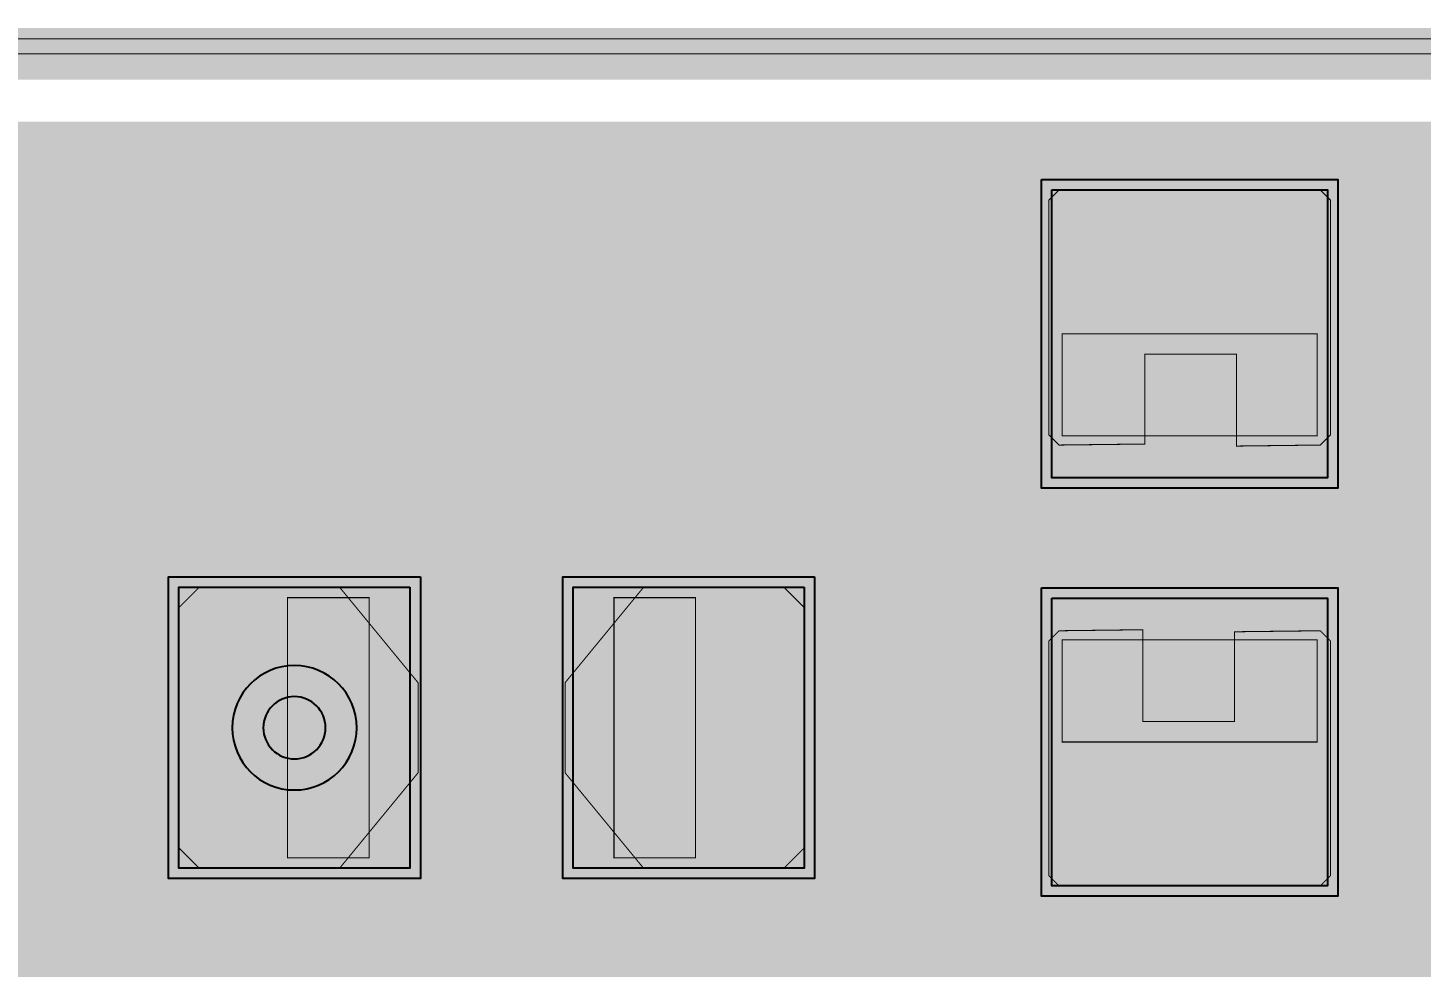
# Model space of a CAD drawing. Header units: millimetres. Extents: x 40 to 109, y -239.5 to -186.7.
# Drawn here: x 64.91 to 71.74, y -197.01 to -192.41 of the extents above; entities that cross this region are included whole.
import ezdxf

# ---------------------------------------------------------------- set-up
doc = ezdxf.new("R2010")
doc.units = ezdxf.units.MM
doc.header["$MEASUREMENT"] = 0
for name, color, linetype, true_color in [('Board-Outline-Layer', 7, 'Continuous', 0xff00ff), ('Bottom-Layer', 7, 'Continuous', 0x0000ff), ('Bottom-Silkscreen-Layer', 7, 'Continuous', 0x66cc33), ('Component-Marking-Layer', 7, 'Continuous', 0x66ffcc), ('Component-Shape-Layer', 7, 'Continuous', 0x00cccc), ('Hole-Layer', 7, 'Continuous', 0x222222), ('Multi-Layer', 7, 'Continuous', 0xc0c0c0), ('Pin-Soldering-Layer', 7, 'Continuous', 0xcc9999), ('Top-Layer', 7, 'Continuous', 0xff0000), ('Top-Paste-Mask-Layer', 7, 'Continuous', 0x808080), ('Top-Silkscreen-Layer', 7, 'Continuous', 0xffcc00), ('Top-Solder-Mask-Layer', 7, 'Continuous', 0x800080)]:
    doc.layers.add(name, color=color, linetype=linetype, true_color=true_color)

msp = doc.modelspace()

# ---------------------------------------------------------------- hatches: boundary and pattern name
at = {"layer": 'Bottom-Layer'}
for points in [[(78.3696, -237.8943), (70.7287, -237.8943), (70.9732, -237.6804), (71.1322, -237.397), (71.1872, -237.0767), (71.1872, -236.4767), (71.0924, -236.061), (70.8265, -235.7276), (70.4423, -235.5426), (70.0159, -235.5426), (69.6317, -235.7276), (69.3659, -236.061), (69.271, -236.4767), (69.271, -237.0767), (69.3261, -237.397), (69.485, -237.6804), (69.7295, -237.8943), (42.6721, -237.8943), (42.1074, -237.82), (41.5812, -237.602), (41.1293, -237.2553), (40.7825, -236.8034), (40.5646, -236.2772), (40.4902, -235.7125), (40.4902, -195.0724), (40.5646, -194.5077), (40.7825, -193.9815), (41.1293, -193.5296), (41.5812, -193.1828), (42.1074, -192.9649), (42.6721, -192.8905), (106.2992, -192.8905), (106.8639, -192.9649), (107.3901, -193.1828), (107.842, -193.5296), (108.1888, -193.9815), (108.4067, -194.5077), (108.4811, -195.0724), (108.4811, -217.4266), (104.2734, -217.4266), (104.1363, -217.4538), (104.0201, -217.5315), (103.1894, -218.3622), (103.1117, -218.4784), (103.0845, -218.6154), (103.0845, -224.6154), (103.1117, -224.7525), (103.1894, -224.8687), (104.1264, -225.8057), (104.2426, -225.8833), (104.3796, -225.9106), (108.4576, -225.9106), (108.4811, -235.7125), (108.4067, -236.2772), (108.1888, -236.8034), (107.842, -237.2553), (107.3901, -237.602), (106.8639, -237.82), (106.2992, -237.8943), (79.3687, -237.8943), (79.6133, -237.6804), (79.7722, -237.397), (79.8273, -237.0767), (79.8273, -236.4767), (79.7324, -236.061), (79.4666, -235.7276), (79.0824, -235.5426), (78.656, -235.5426), (78.2718, -235.7276), (78.0059, -236.061), (77.911, -236.4767), (77.911, -237.0767), (77.9661, -237.397), (78.1251, -237.6804)], [(99.2969, -205.1465), (99.2443, -205.4673), (99.3505, -205.7745), (99.5899, -205.9944), (99.9051, -206.0741), (100.2202, -205.9944), (100.4597, -205.7745), (100.5658, -205.4673), (100.5132, -205.1465), (100.5132, -203.5164), (100.5682, -203.2519), (100.5132, -202.9875), (100.5132, -202.2673), (100.4669, -202.0346), (100.3351, -201.8373), (92.3782, -193.8804), (92.1809, -193.7485), (91.9482, -193.7022), (64.2515, -193.7022), (64.0188, -193.7485), (63.8215, -193.8804), (62.4058, -195.2961), (61.9061, -195.2961), (61.5853, -195.2435), (61.2781, -195.3497), (61.0582, -195.5891), (60.9785, -195.9043), (61.0582, -196.2194), (61.2781, -196.4588), (61.5853, -196.565), (61.9061, -196.5124), (63.6001, -196.5124), (63.8703, -196.6325), (64.166, -196.6232), (64.4281, -196.4862), (64.6047, -196.2489), (64.6605, -195.9584), (64.5844, -195.6726), (64.3917, -195.4483), (64.1206, -195.33), (64.1098, -195.3264), (64.099, -195.323), (64.5034, -194.9185), (91.6963, -194.9185), (99.2969, -202.5192), (99.2969, -202.9875), (99.2419, -203.2519), (99.2969, -203.5164)], [(65.5538, -195.8344), (65.6426, -196.166), (65.8853, -196.4087), (66.2169, -196.4975), (66.5485, -196.4087), (66.7912, -196.166), (66.8801, -195.8344), (66.7912, -195.5028), (66.5485, -195.2601), (66.2169, -195.1712), (65.8853, -195.2601), (65.6426, -195.5028)]]:
    msp.add_hatch(color=256, dxfattribs=at).paths.add_polyline_path(points)
at = {"layer": 'Component-Marking-Layer'}
for points in [[(69.9194, -193.9043, 1), (70.0393, -193.9043, 1)], [(69.9194, -193.9043, 1), (70.0393, -193.9043, 1)], [(68.1231, -195.197, 1), (68.2431, -195.197, 1)], [(68.1231, -195.197, 1), (68.2431, -195.197, 1)]]:
    msp.add_hatch(color=256, dxfattribs=at).paths.add_polyline_path(points)
at = {"layer": 'Pin-Soldering-Layer'}
for points in [[(69.9795, -193.9043), (71.2294, -193.9043), (71.2294, -194.4043), (69.9795, -194.4043)], [(69.9795, -193.9043), (71.2294, -193.9043), (71.2294, -194.4043), (69.9795, -194.4043)], [(66.1831, -195.197), (66.1831, -196.4719), (66.5831, -196.4719), (66.5831, -195.197)], [(66.1831, -195.197), (66.1831, -196.4719), (66.5831, -196.4719), (66.5831, -195.197)], [(68.1831, -195.197), (68.1831, -196.4719), (67.7831, -196.4719), (67.7831, -195.197)], [(68.1831, -195.197), (68.1831, -196.4719), (67.7831, -196.4719), (67.7831, -195.197)], [(71.2294, -195.9043), (69.9795, -195.9043), (69.9795, -195.4043), (71.2294, -195.4043)], [(71.2294, -195.9043), (69.9795, -195.9043), (69.9795, -195.4043), (71.2294, -195.4043)]]:
    msp.add_hatch(color=256, dxfattribs=at).paths.add_polyline_path(points)
at = {"layer": 'Top-Layer'}
for points in [[(64.961, -193.1993), (64.9137, -193.0214), (64.7844, -192.8905), (69.7479, -192.8905), (69.6186, -193.0214), (69.5713, -193.1993), (69.5713, -194.6093), (69.6124, -194.7759), (69.7264, -194.9043), (69.6124, -195.0326), (69.5713, -195.1993), (69.5713, -195.3493), (69.0738, -195.3493), (69.0738, -195.1459), (69.0258, -194.9668), (68.8947, -194.8357), (68.7156, -194.7877), (67.5831, -194.7877), (67.404, -194.8357), (67.2729, -194.9668), (67.2249, -195.1459), (67.2249, -196.5229), (67.234, -196.603), (67.2607, -196.679), (67.1055, -196.679), (67.1323, -196.603), (67.1413, -196.5229), (67.1413, -195.1459), (67.0933, -194.9668), (66.9623, -194.8357), (66.7832, -194.7877), (65.6506, -194.7877), (65.4716, -194.8357), (65.3405, -194.9668), (65.2925, -195.1459), (65.2925, -195.3493), (64.961, -195.3493), (64.961, -195.1993), (64.9199, -195.0326), (64.806, -194.9043), (64.9199, -194.7759), (64.961, -194.6093)], [(71.6376, -193.1993), (71.5903, -193.0214), (71.461, -192.8905), (91.7474, -192.8905), (91.6695, -193.0068), (91.6422, -193.1441), (91.6422, -194.2766), (91.6902, -194.4557), (91.8213, -194.5868), (92.0003, -194.6348), (92.8918, -194.6348), (92.7406, -194.7859), (92.0003, -194.7859), (91.765, -194.8741), (91.6455, -195.0953), (91.5176, -195.0953), (91.5011, -195.0175), (91.4679, -194.9454), (91.5063, -194.8564), (91.5194, -194.7604), (91.5194, -193.8604), (91.4714, -193.6813), (91.3403, -193.5502), (91.1612, -193.5022), (89.6612, -193.5022), (89.4822, -193.5502), (89.3511, -193.6813), (89.3031, -193.8604), (89.3031, -194.7604), (89.3162, -194.8564), (89.3546, -194.9454), (89.3162, -195.0344), (89.3031, -195.1304), (89.3031, -196.0304), (89.3162, -196.1264), (89.3546, -196.2154), (89.3162, -196.3044), (89.3031, -196.4004), (89.3031, -197.3004), (89.3162, -197.3964), (89.3546, -197.4854), (89.3162, -197.5744), (89.3031, -197.6704), (89.3031, -198.5704), (89.3162, -198.6664), (89.3546, -198.7554), (89.3162, -198.8444), (89.3031, -198.9404), (89.3031, -199.8404), (89.3162, -199.9364), (89.3546, -200.0254), (89.3213, -200.0976), (89.3048, -200.1753), (88.9713, -200.1753), (88.7062, -200.0242), (88.4016, -200.0078), (88.1219, -200.1295), (87.9262, -200.3635), (87.856, -200.6604), (87.9262, -200.9573), (88.1219, -201.1913), (88.4016, -201.313), (88.7062, -201.2966), (88.9713, -201.1455), (89.3048, -201.1455), (89.3213, -201.2232), (89.3546, -201.2954), (89.3162, -201.3844), (89.3031, -201.4804), (89.3031, -202.3804), (89.3162, -202.4764), (89.3546, -202.5654), (89.3213, -202.6376), (89.3048, -202.7153), (88.9713, -202.7153), (88.7153, -202.5669), (88.4203, -202.5447), (88.145, -202.6529), (87.9441, -202.8702), (87.8577, -203.1531), (87.903, -203.4455), (88.0709, -203.6891), (88.328, -203.8354), (88.0827, -203.9712), (87.9153, -204.1963), (87.856, -204.4704), (87.9153, -204.7445), (88.0827, -204.9696), (88.328, -205.1054), (88.0827, -205.2412), (87.9153, -205.4663), (87.856, -205.7404), (87.9153, -206.0145), (88.0827, -206.2396), (88.328, -206.3754), (88.0827, -206.5112), (87.9153, -206.7363), (87.856, -207.0104), (87.9153, -207.2845), (88.0827, -207.5096), (88.328, -207.6454), (88.0827, -207.7812), (87.9153, -208.0063), (87.856, -208.2804), (87.9153, -208.5545), (88.0827, -208.7796), (88.328, -208.9154), (88.0709, -209.0617), (87.903, -209.3053), (87.8577, -209.5977), (87.9441, -209.8806), (88.145, -210.0979), (88.4203, -210.2061), (88.7153, -210.1839), (88.9713, -210.0356), (89.3048, -210.0356), (89.3213, -210.1133), (89.3546, -210.1854), (89.3162, -210.2744), (89.3031, -210.3704), (89.3031, -211.2704), (89.3511, -211.4495), (89.4822, -211.5806), (89.6612, -211.6286), (90.5333, -211.6286), (90.8151, -211.9104), (90.8151, -214.0803), (90.5446, -214.0803), (90.5727, -213.7747), (90.4602, -213.4892), (90.2313, -213.2849), (89.9349, -213.2055), (78.7679, -202.0386), (79.3063, -202.0386), (79.4256, -202.0181), (79.5312, -201.9591), (79.6369, -202.0181), (79.7562, -202.0386), (80.5562, -202.0386), (80.6755, -202.0181), (80.7812, -201.9591), (80.8868, -202.0181), (81.0061, -202.0386), (81.8061, -202.0386), (81.9852, -201.9906), (82.1163, -201.8595), (82.1643, -201.6804), (82.1643, -200.8804), (82.1438, -200.7611), (82.0848, -200.6554), (82.1438, -200.5498), (82.1643, -200.4305), (82.1643, -199.6305), (82.1438, -199.5112), (82.0848, -199.4055), (82.1438, -199.2998), (82.1643, -199.1805), (82.1643, -198.3805), (82.1163, -198.2015), (81.9852, -198.0704), (81.8061, -198.0224), (81.0061, -198.0224), (80.8868, -198.0429), (80.7812, -198.1019), (80.6755, -198.0429), (80.5562, -198.0224), (79.7562, -198.0224), (79.6369, -198.0429), (79.5312, -198.1019), (79.4256, -198.0429), (79.3063, -198.0224), (78.5063, -198.0224), (78.3272, -198.0704), (78.1961, -198.2015), (78.1481, -198.3805), (78.1481, -199.1805), (78.1686, -199.2998), (78.2276, -199.4055), (78.1686, -199.5112), (78.1481, -199.6305), (78.1481, -200.4305), (78.1686, -200.5498), (78.2276, -200.6554), (78.1686, -200.7611), (78.1481, -200.8804), (78.1481, -201.4188), (74.5067, -197.7773), (74.3493, -197.6722), (74.1636, -197.6353), (74.0175, -197.6353), (74.001, -197.5575), (73.9678, -197.4854), (74.0061, -197.3964), (74.0192, -197.3004), (74.0192, -196.4004), (74.0061, -196.3044), (73.9678, -196.2154), (74.0061, -196.1264), (74.0192, -196.0304), (74.0192, -195.1304), (74.0061, -195.0344), (73.9678, -194.9454), (74.0061, -194.8564), (74.0192, -194.7604), (74.0192, -193.8604), (73.9713, -193.6813), (73.8402, -193.5502), (73.6611, -193.5022), (72.1611, -193.5022), (71.982, -193.5502), (71.8509, -193.6813), (71.803, -193.8604), (71.803, -194.7604), (71.8161, -194.8564), (71.8544, -194.9454), (71.8161, -195.0344), (71.803, -195.1304), (71.803, -195.4191), (71.6376, -195.4191), (71.6376, -195.1993), (71.5965, -195.0326), (71.4825, -194.9043), (71.5965, -194.7759), (71.6376, -194.6093)], [(69.9294, -193.1993), (71.2795, -193.1993), (71.2795, -194.6093), (69.9294, -194.6093)], [(66.7832, -195.1459), (66.7832, -196.5229), (65.6506, -196.5229), (65.6506, -195.1459)], [(68.7156, -195.1459), (68.7156, -196.5229), (67.5831, -196.5229), (67.5831, -195.1459)], [(69.9294, -195.1993), (71.2795, -195.1993), (71.2795, -196.6093), (69.9294, -196.6093)]]:
    msp.add_hatch(color=256, dxfattribs=at).paths.add_polyline_path(points)
at = {"layer": 'Top-Paste-Mask-Layer'}
for points in [[(69.9644, -193.1993), (71.2444, -193.1993), (71.2944, -193.2493), (71.2944, -194.3993), (71.2444, -194.4493), (70.8344, -194.4543), (70.8344, -194.0043), (70.3844, -194.0043), (70.3844, -194.4443), (69.9644, -194.4493), (69.9144, -194.3993), (69.9144, -193.2493)], [(69.9644, -193.1993), (71.2444, -193.1993), (71.2944, -193.2493), (71.2944, -194.3993), (71.2444, -194.4493), (70.8344, -194.4543), (70.8344, -194.0043), (70.3844, -194.0043), (70.3844, -194.4443), (69.9644, -194.4493), (69.9144, -194.3993), (69.9144, -193.2493)], [(66.8231, -195.6141), (66.8231, -196.0548), (66.4381, -196.5229), (65.7506, -196.5229), (65.6506, -196.4229), (65.6506, -195.2459), (65.7506, -195.1459), (66.4381, -195.1459)], [(66.8231, -195.6141), (66.8231, -196.0548), (66.4381, -196.5229), (65.7506, -196.5229), (65.6506, -196.4229), (65.6506, -195.2459), (65.7506, -195.1459), (66.4381, -195.1459)], [(67.5431, -195.6141), (67.5431, -196.0548), (67.9282, -196.5229), (68.6157, -196.5229), (68.7157, -196.4229), (68.7157, -195.2459), (68.6157, -195.1459), (67.9282, -195.1459)], [(67.5431, -195.6141), (67.5431, -196.0548), (67.9282, -196.5229), (68.6157, -196.5229), (68.7157, -196.4229), (68.7157, -195.2459), (68.6157, -195.1459), (67.9282, -195.1459)], [(71.2445, -196.6092), (69.9645, -196.6092), (69.9145, -196.5592), (69.9145, -195.4092), (69.9645, -195.3592), (70.3745, -195.3542), (70.3745, -195.8042), (70.8245, -195.8042), (70.8245, -195.3642), (71.2445, -195.3592), (71.2945, -195.4092), (71.2945, -196.5592)], [(71.2445, -196.6092), (69.9645, -196.6092), (69.9145, -196.5592), (69.9145, -195.4092), (69.9645, -195.3592), (70.3745, -195.3542), (70.3745, -195.8042), (70.8245, -195.8042), (70.8245, -195.3642), (71.2445, -195.3592), (71.2945, -195.4092), (71.2945, -196.5592)]]:
    msp.add_hatch(color=256, dxfattribs=at).paths.add_polyline_path(points)
at = {"layer": 'Top-Solder-Mask-Layer'}
for points in [[(69.8786, -193.1485), (71.3303, -193.1485), (71.3303, -194.6601), (69.8786, -194.6601)], [(66.834, -195.0951), (66.834, -196.5737), (65.5998, -196.5737), (65.5998, -195.0951)], [(68.7664, -195.0951), (68.7664, -196.5737), (67.5323, -196.5737), (67.5323, -195.0951)], [(69.8786, -195.1485), (71.3303, -195.1485), (71.3303, -196.6601), (69.8786, -196.6601)]]:
    msp.add_hatch(color=256, dxfattribs=at).paths.add_polyline_path(points)

# ---------------------------------------------------------------- linework, layer by layer
at = {"layer": 'Board-Outline-Layer', "const_width": 0.254}
msp.add_lwpolyline([(108.8148, -225.5525), (108.8392, -235.7125, -0.414), (106.2992, -238.2525), (42.6721, -238.2525, -0.414), (40.1321, -235.7125), (40.1321, -195.0724, -0.414), (42.6721, -192.5324), (106.2992, -192.5324, -0.414), (108.8392, -195.0724), (108.8392, -217.7847), (104.2734, -217.7847), (103.4426, -218.6154), (103.4426, -224.6154), (104.3796, -225.5525)], format="xyb", close=True, dxfattribs=at)
at = {"layer": 'Bottom-Layer', "const_width": 0.00508}
msp.add_lwpolyline([(108.8783, -225.5525), (108.9027, -235.7125, -0.414), (106.3627, -238.2525), (42.7356, -238.2525, -0.414), (40.1956, -235.7125), (40.1956, -195.0724, -0.414), (42.7356, -192.5324), (106.3627, -192.5324, -0.414), (108.9027, -195.0724), (108.9027, -217.7847), (104.3369, -217.7847), (103.5061, -218.6154), (103.5061, -224.6154), (104.4431, -225.5525)], format="xyb", close=True, dxfattribs=at)
at = {"layer": 'Bottom-Layer'}
for points, const_width in [([(40.4902, -235.7125), (40.4902, -195.0724), (40.5646, -194.5077), (40.7825, -193.9815), (41.1293, -193.5296), (41.5812, -193.1828), (42.1074, -192.9649), (42.6721, -192.8905), (106.2992, -192.8905)], 0.0508), ([(91.9482, -193.7022), (64.2515, -193.7022)], 0.0508), ([(91.9482, -194.3104), (64.2515, -194.3104)], 0.5), ([(64.5034, -194.9185), (91.6963, -194.9185)], 0.0508)]:
    msp.add_lwpolyline(points, dxfattribs=dict(at, const_width=const_width))
at = {"layer": 'Bottom-Layer', "const_width": 0.0508}
msp.add_lwpolyline([(65.5538, -195.8344), (65.6426, -196.166), (65.8853, -196.4087), (66.2169, -196.4975), (66.5485, -196.4087), (66.7912, -196.166), (66.8801, -195.8344), (66.7912, -195.5028), (66.5485, -195.2601), (66.2169, -195.1712), (65.8853, -195.2601), (65.6426, -195.5028)], close=True, dxfattribs=at)
at = {"layer": 'Bottom-Silkscreen-Layer', "const_width": 0.254}
for points in [[(63.6968, -195.0245), (66.5571, -195.0245)], [(63.6968, -195.0245), (66.5571, -195.0245)], [(66.5571, -195.0245), (66.5571, -198.0933)], [(66.5571, -195.0245), (66.5571, -198.0933)]]:
    msp.add_lwpolyline(points, dxfattribs=at)
at = {"layer": 'Component-Marking-Layer', "const_width": 0.129}
msp.add_lwpolyline([(69.9194, -193.9043, 1), (70.0393, -193.9043, 1)], format="xyb", close=True, dxfattribs=at)
msp.add_lwpolyline([(69.9194, -193.9043, 1), (70.0393, -193.9043, 1)], format="xyb", close=True, dxfattribs=at)
msp.add_lwpolyline([(68.1231, -195.197, 1), (68.2431, -195.197), (68.2431, -195.197, 1), (68.1231, -195.197)], format="xyb", dxfattribs=at)
msp.add_lwpolyline([(68.1231, -195.197, 1), (68.2431, -195.197), (68.2431, -195.197, 1), (68.1231, -195.197)], format="xyb", dxfattribs=at)
at = {"layer": 'Component-Shape-Layer', "const_width": 0.0508}
for points in [[(69.9795, -193.9043), (71.2294, -193.9043), (71.2294, -195.9043), (69.9795, -195.9043)], [(69.9795, -193.9043), (71.2294, -193.9043), (71.2294, -195.9043), (69.9795, -195.9043)], [(51.8021, -195.8144), (60.5921, -195.8144), (63.6968, -195.0245), (66.5571, -195.0245), (66.5571, -209.5245), (65.001, -209.5245), (51.7921, -209.5245), (51.7921, -208.0432)], [(51.8021, -195.8144), (60.5921, -195.8144), (63.6968, -195.0245), (66.5571, -195.0245), (66.5571, -209.5245), (65.001, -209.5245), (51.7921, -209.5245), (51.7921, -208.0432)], [(68.1831, -195.197), (68.1831, -196.4719), (66.1831, -196.4719), (66.1831, -195.197)], [(68.1831, -195.197), (68.1831, -196.4719), (66.1831, -196.4719), (66.1831, -195.197)]]:
    msp.add_lwpolyline(points, close=True, dxfattribs=at)
at = {"layer": 'Hole-Layer'}
msp.add_lwpolyline([(66.0644, -195.8344, 1), (66.3694, -195.8344, 1)], format="xyb", close=True, dxfattribs=at)
at = {"layer": 'Multi-Layer'}
msp.add_lwpolyline([(65.9119, -195.8344, 1), (66.5219, -195.8344), (66.5219, -195.8344, 1), (65.9119, -195.8344)], format="xyb", dxfattribs=at)
at = {"layer": 'Pin-Soldering-Layer', "const_width": 0.00508}
for points in [[(69.9795, -193.9043), (71.2294, -193.9043), (71.2294, -194.4043), (69.9795, -194.4043)], [(69.9795, -193.9043), (71.2294, -193.9043), (71.2294, -194.4043), (69.9795, -194.4043)], [(66.1831, -195.197), (66.1831, -196.4719), (66.5831, -196.4719), (66.5831, -195.197)], [(66.1831, -195.197), (66.1831, -196.4719), (66.5831, -196.4719), (66.5831, -195.197)], [(68.1831, -195.197), (68.1831, -196.4719), (67.7831, -196.4719), (67.7831, -195.197)], [(68.1831, -195.197), (68.1831, -196.4719), (67.7831, -196.4719), (67.7831, -195.197)], [(71.2294, -195.9043), (69.9795, -195.9043), (69.9795, -195.4043), (71.2294, -195.4043)], [(71.2294, -195.9043), (69.9795, -195.9043), (69.9795, -195.4043), (71.2294, -195.4043)]]:
    msp.add_lwpolyline(points, close=True, dxfattribs=at)
at = {"layer": 'Top-Layer', "const_width": 0.00508}
msp.add_lwpolyline([(108.7794, -225.479), (108.8038, -235.639, -0.414), (106.2638, -238.179), (42.6367, -238.179, -0.414), (40.0967, -235.639), (40.0967, -194.9989, -0.414), (42.6367, -192.4589), (106.2638, -192.4589, -0.414), (108.8038, -194.9989), (108.8038, -217.7112), (104.2379, -217.7112), (103.4072, -218.5419), (103.4072, -224.5419), (104.3442, -225.479)], format="xyb", close=True, dxfattribs=at)
at = {"layer": 'Top-Layer', "const_width": 0.0508}
msp.add_lwpolyline([(64.961, -193.1993), (64.9137, -193.0214), (64.7844, -192.8905), (69.7479, -192.8905), (69.6186, -193.0214), (69.5713, -193.1993), (69.5713, -194.6093), (69.6124, -194.7759), (69.7264, -194.9043), (69.6124, -195.0326), (69.5713, -195.1993), (69.5713, -195.3493), (69.0738, -195.3493), (69.0738, -195.1459), (69.0258, -194.9668), (68.8947, -194.8357), (68.7156, -194.7877), (67.5831, -194.7877), (67.404, -194.8357), (67.2729, -194.9668), (67.2249, -195.1459), (67.2249, -196.5229), (67.234, -196.603), (67.2607, -196.679), (67.1055, -196.679), (67.1323, -196.603), (67.1413, -196.5229), (67.1413, -195.1459), (67.0933, -194.9668), (66.9623, -194.8357), (66.7832, -194.7877), (65.6506, -194.7877), (65.4716, -194.8357), (65.3405, -194.9668), (65.2925, -195.1459), (65.2925, -195.3493), (64.961, -195.3493), (64.961, -195.1993), (64.9199, -195.0326), (64.806, -194.9043), (64.9199, -194.7759), (64.961, -194.6093)], close=True, dxfattribs=at)
at = {"layer": 'Top-Layer'}
for points, const_width in [([(71.803, -195.4191), (71.6376, -195.4191), (71.6376, -195.1993), (71.5965, -195.0326), (71.4825, -194.9043), (71.5965, -194.7759), (71.6376, -194.6093), (71.6376, -193.1993), (71.5903, -193.0214), (71.461, -192.8905), (91.7474, -192.8905)], 0.0508), ([(69.932, -193.9043), (69.6729, -193.9043)], 0.0508), ([(71.2769, -193.9043), (71.536, -193.9043)], 0.0508), ([(66.2169, -195.8344), (63.9977, -195.8344)], 0.254), ([(70.5346, -195.8344), (68.1494, -195.8344)], 0.254), ([(70.6044, -195.9043), (70.5346, -195.8344)], 0.254), ([(72.5872, -195.9043), (70.6044, -195.9043)], 0.254)]:
    msp.add_lwpolyline(points, dxfattribs=dict(at, const_width=const_width))
for points in [[(69.9294, -193.1993), (71.2795, -193.1993), (71.2795, -194.6093), (69.9294, -194.6093)], [(66.7832, -195.1459), (66.7832, -196.5229), (65.6506, -196.5229), (65.6506, -195.1459)], [(68.7156, -195.1459), (68.7156, -196.5229), (67.5831, -196.5229), (67.5831, -195.1459)], [(69.9294, -195.1993), (71.2795, -195.1993), (71.2795, -196.6093), (69.9294, -196.6093)]]:
    msp.add_lwpolyline(points, close=True, dxfattribs=at)
at = {"layer": 'Top-Paste-Mask-Layer', "const_width": 0.00508}
for points in [[(69.9644, -193.1993), (71.2444, -193.1993), (71.2944, -193.2493), (71.2944, -194.3993), (71.2444, -194.4493), (70.8344, -194.4543), (70.8344, -194.0043), (70.3844, -194.0043), (70.3844, -194.4443), (69.9644, -194.4493), (69.9144, -194.3993), (69.9144, -193.2493)], [(69.9644, -193.1993), (71.2444, -193.1993), (71.2944, -193.2493), (71.2944, -194.3993), (71.2444, -194.4493), (70.8344, -194.4543), (70.8344, -194.0043), (70.3844, -194.0043), (70.3844, -194.4443), (69.9644, -194.4493), (69.9144, -194.3993), (69.9144, -193.2493)], [(66.8231, -195.6141), (66.8231, -196.0548), (66.4381, -196.5229), (65.7506, -196.5229), (65.6506, -196.4229), (65.6506, -195.2459), (65.7506, -195.1459), (66.4381, -195.1459)], [(66.8231, -195.6141), (66.8231, -196.0548), (66.4381, -196.5229), (65.7506, -196.5229), (65.6506, -196.4229), (65.6506, -195.2459), (65.7506, -195.1459), (66.4381, -195.1459)], [(67.5431, -195.6141), (67.5431, -196.0548), (67.9282, -196.5229), (68.6157, -196.5229), (68.7157, -196.4229), (68.7157, -195.2459), (68.6157, -195.1459), (67.9282, -195.1459)], [(67.5431, -195.6141), (67.5431, -196.0548), (67.9282, -196.5229), (68.6157, -196.5229), (68.7157, -196.4229), (68.7157, -195.2459), (68.6157, -195.1459), (67.9282, -195.1459)], [(71.2445, -196.6092), (69.9645, -196.6092), (69.9145, -196.5592), (69.9145, -195.4092), (69.9645, -195.3592), (70.3745, -195.3542), (70.3745, -195.8042), (70.8245, -195.8042), (70.8245, -195.3642), (71.2445, -195.3592), (71.2945, -195.4092), (71.2945, -196.5592)], [(71.2445, -196.6092), (69.9645, -196.6092), (69.9145, -196.5592), (69.9145, -195.4092), (69.9645, -195.3592), (70.3745, -195.3542), (70.3745, -195.8042), (70.8245, -195.8042), (70.8245, -195.3642), (71.2445, -195.3592), (71.2945, -195.4092), (71.2945, -196.5592)]]:
    msp.add_lwpolyline(points, close=True, dxfattribs=at)
at = {"layer": 'Top-Silkscreen-Layer', "const_width": 0.1524}
for points in [[(69.7008, -193.0931, -0.414), (69.8532, -192.9407)], [(69.7008, -193.0931, -0.414), (69.8532, -192.9407)], [(71.3557, -192.9407, -0.414), (71.5081, -193.0931)], [(71.3557, -192.9407, -0.414), (71.5081, -193.0931)], [(69.7008, -196.7155, 0.414), (69.8532, -196.8679)], [(69.7008, -196.7155, 0.414), (69.8532, -196.8679)], [(71.3557, -196.8679, 0.414), (71.5081, -196.7155)], [(71.3557, -196.8679, 0.414), (71.5081, -196.7155)]]:
    msp.add_lwpolyline(points, format="xyb", dxfattribs=at)
at = {"layer": 'Top-Silkscreen-Layer'}
for points, const_width in [([(69.8532, -192.9407), (71.3557, -192.9407)], 0.1524), ([(69.8532, -192.9407), (71.3557, -192.9407)], 0.1524), ([(69.7008, -194.5031), (69.7008, -193.0931)], 0.1524), ([(69.7008, -194.5031), (69.7008, -193.0931)], 0.1524), ([(71.5081, -193.0931), (71.5081, -194.5031)], 0.1524), ([(71.5081, -193.0931), (71.5081, -194.5031)], 0.1524), ([(65.5724, -194.8183), (65.3184, -195.0723)], 0.254), ([(65.5724, -194.8183), (65.3184, -195.0723)], 0.254), ([(65.6994, -194.8183), (65.5724, -194.8183)], 0.254), ([(65.6994, -194.8183), (65.5724, -194.8183)], 0.254), ([(66.8424, -194.8183), (65.6994, -194.8183)], 0.254), ([(66.8424, -194.8183), (65.6994, -194.8183)], 0.254), ([(68.8744, -194.8183), (67.6044, -194.8183)], 0.254), ([(68.8744, -194.8183), (67.6044, -194.8183)], 0.254), ([(69.1284, -195.0723), (68.8744, -194.8183)], 0.254), ([(69.1284, -195.0723), (68.8744, -194.8183)], 0.254), ([(65.3184, -195.0723), (65.3184, -196.4693)], 0.254), ([(65.3184, -195.0723), (65.3184, -196.4693)], 0.254), ([(69.1284, -195.1993), (69.1284, -195.0723)], 0.254), ([(69.1284, -195.1993), (69.1284, -195.0723)], 0.254), ([(69.1284, -196.5963), (69.1284, -195.1993)], 0.254), ([(69.1284, -196.5963), (69.1284, -195.1993)], 0.254), ([(69.7008, -195.3054), (69.7008, -196.7155)], 0.1524), ([(69.7008, -195.3054), (69.7008, -196.7155)], 0.1524), ([(71.5081, -196.7155), (71.5081, -195.3054)], 0.1524), ([(71.5081, -196.7155), (71.5081, -195.3054)], 0.1524), ([(65.3184, -196.4693), (65.3184, -196.5963)], 0.254), ([(65.3184, -196.4693), (65.3184, -196.5963)], 0.254), ([(65.3184, -196.5963), (65.5724, -196.8503)], 0.254), ([(65.3184, -196.5963), (65.5724, -196.8503)], 0.254), ([(68.8744, -196.8503), (69.1284, -196.5963)], 0.254), ([(68.8744, -196.8503), (69.1284, -196.5963)], 0.254), ([(65.5724, -196.8503), (66.8424, -196.8503)], 0.254), ([(65.5724, -196.8503), (66.8424, -196.8503)], 0.254), ([(67.6044, -196.8503), (68.7474, -196.8503)], 0.254), ([(67.6044, -196.8503), (68.7474, -196.8503)], 0.254), ([(68.7474, -196.8503), (68.8744, -196.8503)], 0.254), ([(68.7474, -196.8503), (68.8744, -196.8503)], 0.254), ([(69.8532, -196.8679), (71.3557, -196.8679)], 0.1524), ([(69.8532, -196.8679), (71.3557, -196.8679)], 0.1524)]:
    msp.add_lwpolyline(points, dxfattribs=dict(at, const_width=const_width))
at = {"layer": 'Top-Solder-Mask-Layer'}
for points in [[(69.8786, -193.1485), (71.3303, -193.1485), (71.3303, -194.6601), (69.8786, -194.6601)], [(66.834, -195.0951), (66.834, -196.5737), (65.5998, -196.5737), (65.5998, -195.0951)], [(68.7664, -195.0951), (68.7664, -196.5737), (67.5323, -196.5737), (67.5323, -195.0951)], [(69.8786, -195.1485), (71.3303, -195.1485), (71.3303, -196.6601), (69.8786, -196.6601)]]:
    msp.add_lwpolyline(points, close=True, dxfattribs=at)

doc.saveas('drawing.dxf')
